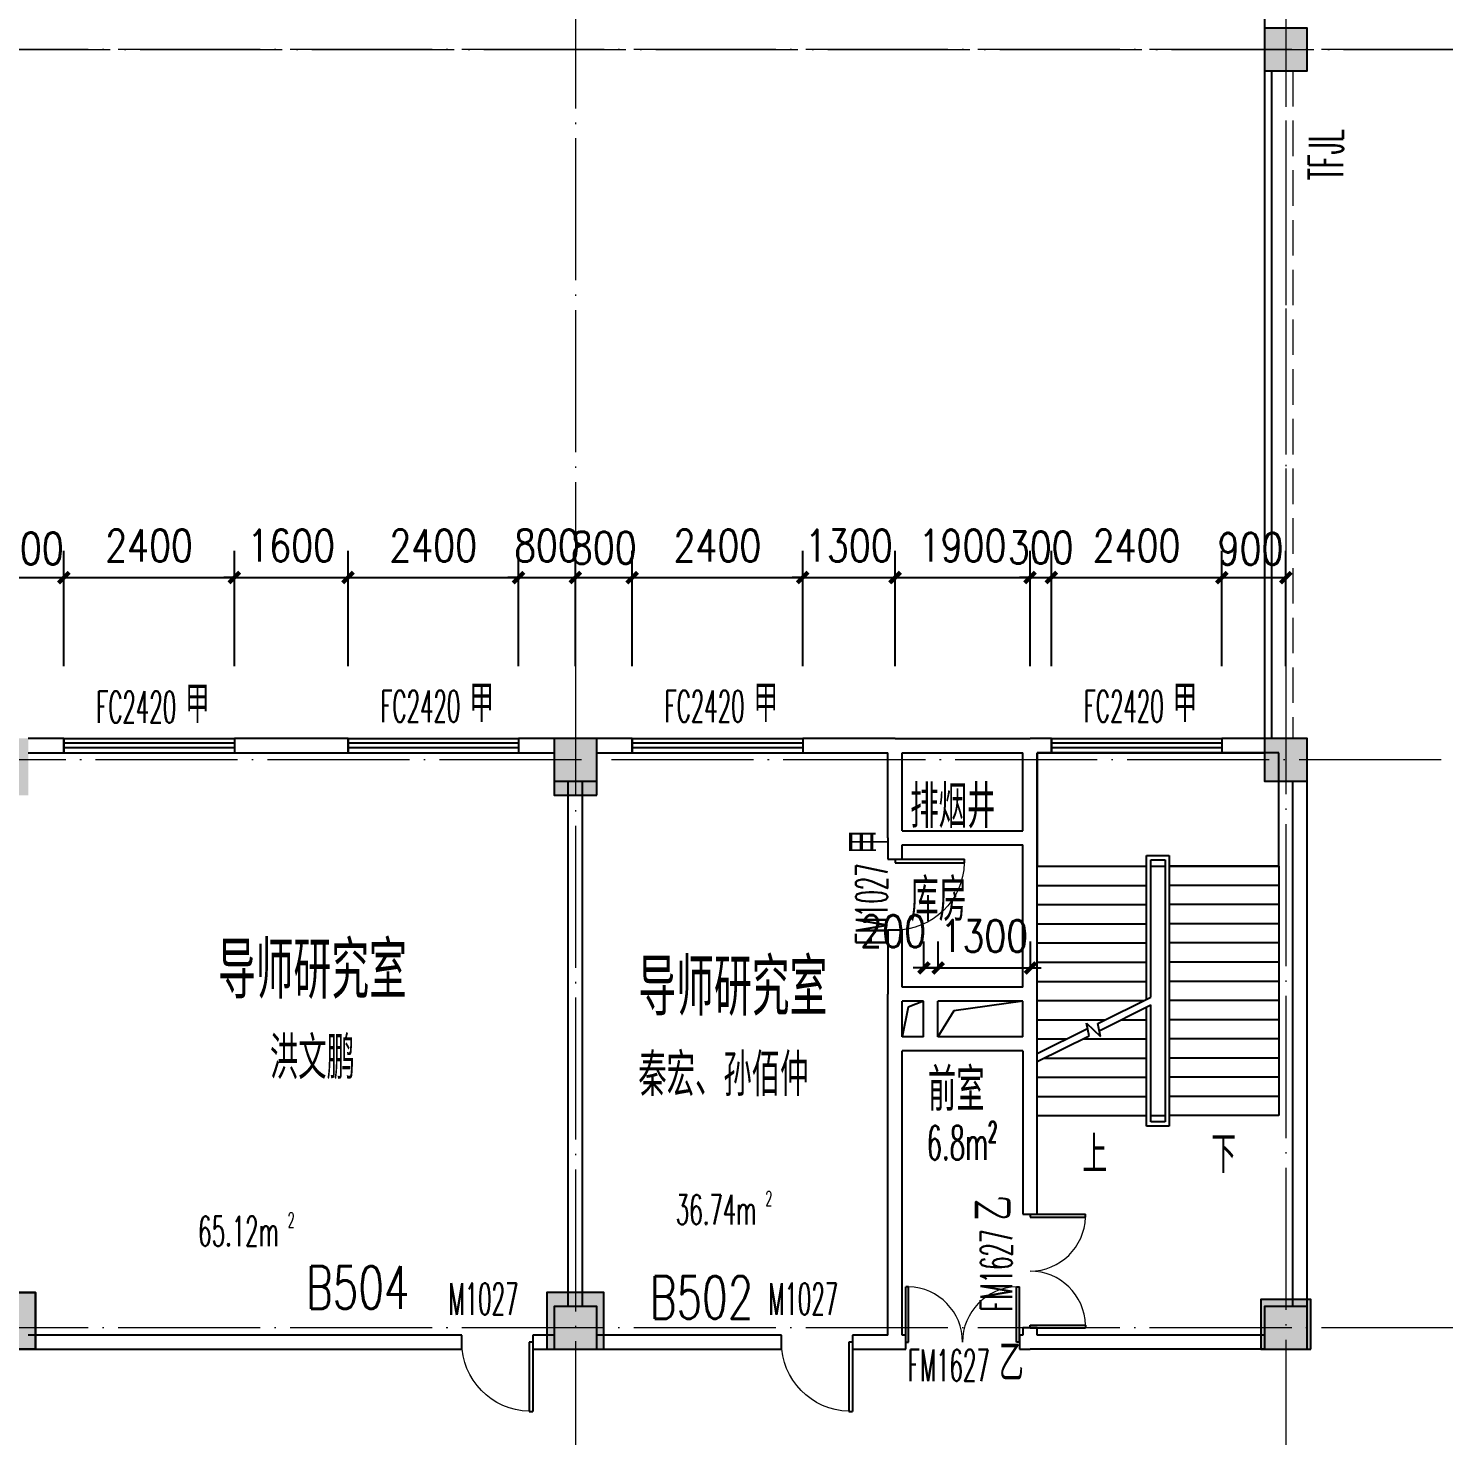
# Model space of a CAD drawing. Extents: x 1417642 to 3570900, y 124798 to 1191112.
# Drawn here: x 1557303 to 1577225, y 189315 to 209133 of the extents above; entities that cross this region are included whole.
import ezdxf

# ---------------------------------------------------------------- set-up
doc = ezdxf.new("R2010")
doc.units = 0
doc.header["$LTSCALE"] = 1000
doc.header["$MEASUREMENT"] = 0
doc.linetypes.add('DASH', pattern=[0.35, 0.25, -0.1])
doc.linetypes.add('DOTE', pattern=[2.42, 2, -0.2, 0.02, -0.2])
doc.layers.get('0').update_dxf_attribs({"linetype": 'CONTINUOUS'})
doc.layers.get('Defpoints').update_dxf_attribs({"linetype": 'CONTINUOUS'})
for name, color, linetype in [('colu', 2, 'CONTINUOUS'), ('COLUMN', 9, 'CONTINUOUS'), ('DIM_SYMB', 3, 'CONTINUOUS'), ('DOTE', 1, 'DOTE'), ('LATRINE', 6, 'CONTINUOUS'), ('PUB_DIM', 3, 'CONTINUOUS'), ('PUB_HATCH', 8, 'CONTINUOUS'), ('PUB_TEXT', 40, 'CONTINUOUS'), ('SPACE', 7, 'CONTINUOUS'), ('STAIR', 2, 'CONTINUOUS'), ('tiaozheng', 20, 'CONTINUOUS'), ('WALL', 4, 'CONTINUOUS'), ('WINDOW', 2, 'CONTINUOUS'), ('WINDOW_TEXT', 7, 'CONTINUOUS'), ('填充', 252, 'CONTINUOUS'), ('柱填充', 8, 'CONTINUOUS')]:
    doc.layers.add(name, color=color, linetype=linetype)
doc.styles.add('_TCH_DIM', font='ROMANS', dxfattribs={"width": 0.7, "bigfont": 'Z'})
doc.styles.add('_TCH_SPACE', font='ROMANS', dxfattribs={"width": 0.7, "height": 5, "bigfont": 'Z'})
doc.styles.add('_TCH_WINDOW', font='ROMANS.shx', dxfattribs={"width": 0.7, "height": 400, "bigfont": 'Z.shx'})
doc.styles.add('DIM_FONT', font='SIMPLEX.shx', dxfattribs={"width": 0.8})
doc.styles.add('Z', font='ROMANS', dxfattribs={"width": 0.7, "bigfont": 'Z'})
doc.dimstyles.new('DIMN150', dxfattribs={"dimscale": 1.5, "dimtxt": 300, "dimasz": 100, "dimexe": 250, "dimexo": 300, "dimgap": 150, "dimtad": 1, "dimdec": 0, "dimzin": 0, "dimdsep": 46, "dimtxsty": 'DIM_FONT', "dimblk": 'ARCHTICK', "dimcen": 0.09, "dimdle": 1.5, "dimclrt": 7, "dimazin": 2, "dimtfac": 1, "dimtdec": 0, "dimtix": 1, "dimtmove": 2, "dimatfit": 3, "dimldrblk": 'ARCHTICK', "dimfxl": 1, "dimtolj": 1, "dimtzin": 0, "dimarcsym": 0})

# ---------------------------------------------------------------- blocks, each defined once
blk = doc.blocks.new('i89')
at = {"layer": '柱填充'}
h = blk.add_hatch(color=256, dxfattribs=at)
h.paths.add_polyline_path([(1555333, 501498), (1555333, 502098), (1554733, 502098), (1554733, 501498)])
h.paths.add_polyline_path([(1525733, 501498), (1525733, 502098), (1525133, 502098), (1525133, 501498)])
h.paths.add_polyline_path([(1517733, 501498), (1517733, 502098), (1517133, 502098), (1517133, 501498)])
h.paths.add_polyline_path([(1509733, 501498), (1509733, 502098), (1509133, 502098), (1509133, 501498)])
h.paths.add_polyline_path([(1501733, 501498), (1501733, 502098), (1501133, 502098), (1501133, 501498)])
h.paths.add_polyline_path([(1498133, 501498), (1498133, 502098), (1497533, 502098), (1497533, 501498)])
h.paths.add_polyline_path([(1498133, 529448), (1498133, 530148), (1497433, 530148), (1497433, 529448)])
h.paths.add_polyline_path([(1498133, 537448), (1498133, 538148), (1497433, 538148), (1497433, 537448)])
h.paths.add_polyline_path([(1541783, 545398), (1541783, 546098), (1541083, 546098), (1541083, 545398)])
h.paths.add_polyline_path([(1565333, 559098), (1565333, 559698), (1564733, 559698), (1564733, 559098)])
h.paths.add_polyline_path([(1565383, 549098), (1565383, 549798), (1564683, 549798), (1564683, 549098)])
h.paths.add_polyline_path([(1565333, 545498), (1565333, 546098), (1564733, 546098), (1564733, 545498)])
h.paths.add_polyline_path([(1565383, 538098), (1564683, 538098), (1564683, 537498), (1565383, 537498)])
h.paths.add_polyline_path([(1565333, 529498), (1565333, 530098), (1564733, 530098), (1564733, 529498)])
h.paths.add_polyline_path([(1565333, 519498), (1565333, 520098), (1564733, 520098), (1564733, 519498)])
h.paths.add_polyline_path([(1565333, 511498), (1565333, 512098), (1564733, 512098), (1564733, 511498)])
h.paths.add_polyline_path([(1565333, 501498), (1565333, 502098), (1564733, 502098), (1564733, 501498)])
h.paths.add_polyline_path([(1555333, 559098), (1555333, 559698), (1554733, 559698), (1554733, 559098)])
h.paths.add_polyline_path([(1555333, 549098), (1555333, 549698), (1554733, 549698), (1554733, 549098)])
h.paths.add_polyline_path([(1555333, 545498), (1555333, 546098), (1554733, 546098), (1554733, 545498)])
h.paths.add_polyline_path([(1555333, 537498), (1555333, 538098), (1554733, 538098), (1554733, 537498)])
h.paths.add_polyline_path([(1555433, 529448), (1555433, 530148), (1554733, 530148), (1554733, 529448)])
h.paths.add_polyline_path([(1555433, 519448), (1555433, 520148), (1554733, 520148), (1554733, 519448)])
h.paths.add_polyline_path([(1555433, 511498), (1555433, 512198), (1554733, 512198), (1554733, 511498)])
h.paths.add_polyline_path([(1551733, 557298), (1551733, 557898), (1551133, 557898), (1551133, 557298)])
h.paths.add_polyline_path([(1551783, 549098), (1551783, 549798), (1551083, 549798), (1551083, 549098)])
h.paths.add_polyline_path([(1551733, 545498), (1551733, 546098), (1551133, 546098), (1551133, 545498)])
h.paths.add_polyline_path([(1551733, 537498), (1551733, 538098), (1551133, 538098), (1551133, 537498)])
h.paths.add_polyline_path([(1551733, 529498), (1551733, 530098), (1551133, 530098), (1551133, 529498)])
h.paths.add_polyline_path([(1551733, 519498), (1551733, 520098), (1551133, 520098), (1551133, 519498)])
h.paths.add_polyline_path([(1551783, 511498), (1551783, 512198), (1551083, 512198), (1551083, 511498)])
h.paths.add_polyline_path([(1551733, 501498), (1551733, 502098), (1551133, 502098), (1551133, 501498)])
h.paths.add_polyline_path([(1541733, 559098), (1541733, 559698), (1541133, 559698), (1541133, 559098)])
h.paths.add_polyline_path([(1541733, 557298), (1541733, 557898), (1541133, 557898), (1541133, 557298)])
h.paths.add_polyline_path([(1541783, 549098), (1541783, 549798), (1541083, 549798), (1541083, 549098)])
h.paths.add_polyline_path([(1541733, 537498), (1541733, 538298), (1541133, 538298), (1541133, 537498)])
h.paths.add_polyline_path([(1541733, 519298), (1541733, 520098), (1541133, 520098), (1541133, 519298)])
h.paths.add_polyline_path([(1541833, 511498), (1541833, 512298), (1541033, 512298), (1541033, 511498)])
h.paths.add_polyline_path([(1541733, 501498), (1541733, 502098), (1541133, 502098), (1541133, 501498)])
h.paths.add_polyline_path([(1533733, 559098), (1533733, 559698), (1533133, 559698), (1533133, 559098)])
h.paths.add_polyline_path([(1533783, 549098), (1533783, 549798), (1533083, 549798), (1533083, 549098)])
h.paths.add_polyline_path([(1533733, 545498), (1533733, 546098), (1533133, 546098), (1533133, 545498)])
h.paths.add_polyline_path([(1533733, 537498), (1533733, 538298), (1533133, 538298), (1533133, 537498)])
h.paths.add_polyline_path([(1533733, 519298), (1533733, 520098), (1533133, 520098), (1533133, 519298)])
h.paths.add_polyline_path([(1533833, 511498), (1533833, 512298), (1533033, 512298), (1533033, 511498)])
h.paths.add_polyline_path([(1533733, 501498), (1533733, 502098), (1533133, 502098), (1533133, 501498)])
h.paths.add_polyline_path([(1525733, 559098), (1525733, 559698), (1525133, 559698), (1525133, 559098)])
h.paths.add_polyline_path([(1525783, 549098), (1525783, 549798), (1525083, 549798), (1525083, 549098)])
h.paths.add_polyline_path([(1525733, 545498), (1525733, 546098), (1525133, 546098), (1525133, 545498)])
h.paths.add_polyline_path([(1525733, 537498), (1525733, 538298), (1525133, 538298), (1525133, 537498)])
h.paths.add_polyline_path([(1525733, 519298), (1525733, 520098), (1525133, 520098), (1525133, 519298)])
h.paths.add_polyline_path([(1525833, 511498), (1525833, 512298), (1525033, 512298), (1525033, 511498)])
h.paths.add_polyline_path([(1517733, 559098), (1517733, 559698), (1517133, 559698), (1517133, 559098)])
h.paths.add_polyline_path([(1517783, 549098), (1517783, 549798), (1517083, 549798), (1517083, 549098)])
h.paths.add_polyline_path([(1517733, 545498), (1517733, 546098), (1517133, 546098), (1517133, 545498)])
h.paths.add_polyline_path([(1517733, 537498), (1517733, 538298), (1517133, 538298), (1517133, 537498)])
h.paths.add_polyline_path([(1517733, 519298), (1517733, 520098), (1517133, 520098), (1517133, 519298)])
h.paths.add_polyline_path([(1517833, 511498), (1517833, 512298), (1517033, 512298), (1517033, 511498)])
h.paths.add_polyline_path([(1509733, 559098), (1509733, 559698), (1509133, 559698), (1509133, 559098)])
h.paths.add_polyline_path([(1509783, 549098), (1509783, 549798), (1509083, 549798), (1509083, 549098)])
h.paths.add_polyline_path([(1509733, 545498), (1509733, 546098), (1509133, 546098), (1509133, 545498)])
h.paths.add_polyline_path([(1509733, 537498), (1509733, 538298), (1509133, 538298), (1509133, 537498)])
h.paths.add_polyline_path([(1509733, 519298), (1509733, 520098), (1509133, 520098), (1509133, 519298)])
h.paths.add_polyline_path([(1509833, 511498), (1509833, 512298), (1509033, 512298), (1509033, 511498)])
h.paths.add_polyline_path([(1509733, 480798), (1509733, 481398), (1509133, 481398), (1509133, 480798)])
h.paths.add_polyline_path([(1501733, 559098), (1501733, 559698), (1501133, 559698), (1501133, 559098)])
h.paths.add_polyline_path([(1501733, 549098), (1501733, 549698), (1501133, 549698), (1501133, 549098)])
h.paths.add_polyline_path([(1501733, 545498), (1501733, 546098), (1501133, 546098), (1501133, 545498)])
h.paths.add_polyline_path([(1501733, 537498), (1501733, 538098), (1501133, 538098), (1501133, 537498)])
h.paths.add_polyline_path([(1501733, 529498), (1501733, 530098), (1501133, 530098), (1501133, 529498)])
h.paths.add_polyline_path([(1501733, 519498), (1501733, 520098), (1501133, 520098), (1501133, 519498)])
h.paths.add_polyline_path([(1501833, 511498), (1501833, 512198), (1501133, 512198), (1501133, 511498)])
h.paths.add_polyline_path([(1501733, 480798), (1501733, 481398), (1501133, 481398), (1501133, 480798)])
h.paths.add_polyline_path([(1498133, 559098), (1498133, 559698), (1497533, 559698), (1497533, 559098)])
h.paths.add_polyline_path([(1498183, 549098), (1498183, 549798), (1497483, 549798), (1497483, 549098)])
h.paths.add_polyline_path([(1498133, 545498), (1498133, 546098), (1497533, 546098), (1497533, 545498)])
h.paths.add_polyline_path([(1498133, 519448), (1498133, 520148), (1497433, 520148), (1497433, 519448)])
h.paths.add_polyline_path([(1498133, 511448), (1498133, 512148), (1497433, 512148), (1497433, 511448)])
h.paths.add_polyline_path([(1498133, 480798), (1498133, 481398), (1497533, 481398), (1497533, 480798)])
h.paths.add_polyline_path([(1488133, 559098), (1488133, 559698), (1487533, 559698), (1487533, 559098)])
h.paths.add_polyline_path([(1488233, 549098), (1488233, 549798), (1487533, 549798), (1487533, 549098)])
h.paths.add_polyline_path([(1488133, 545498), (1488133, 546098), (1487533, 546098), (1487533, 545498)])
h.paths.add_polyline_path([(1488133, 537498), (1488133, 538098), (1487533, 538098), (1487533, 537498)])
h.paths.add_polyline_path([(1488133, 529498), (1488133, 530098), (1487533, 530098), (1487533, 529498)])
h.paths.add_polyline_path([(1488133, 519498), (1488133, 520098), (1487533, 520098), (1487533, 519498)])
h.paths.add_polyline_path([(1488133, 511498), (1488133, 512098), (1487533, 512098), (1487533, 511498)])
h.paths.add_polyline_path([(1488133, 501498), (1488133, 502098), (1487533, 502098), (1487533, 501498)])
h.paths.add_polyline_path([(1488133, 480798), (1488133, 481398), (1487533, 481398), (1487533, 480798)])
h.paths.add_polyline_path([(1498133, 484398), (1498133, 485198), (1497433, 485198), (1497433, 484398)])
h.paths.add_polyline_path([(1498134, 496298), (1498134, 497098), (1497433, 497098), (1497433, 496298)])
h.paths.add_polyline_path([(1487533, 497098), (1487533, 496298), (1488233, 496298), (1488233, 497098)])
h.paths.add_polyline_path([(1487533, 485198), (1487533, 484398), (1488233, 484398), (1488233, 485198)])
h.paths.add_polyline_path([(1509733, 496298), (1509733, 497098), (1509033, 497098), (1509033, 496298)])
h.paths.add_polyline_path([(1509733, 484398), (1509733, 485198), (1509033, 485198), (1509033, 484398)])
at = {"layer": 'colu'}
for points in [[(1551733, 529498), (1551733, 530098), (1551133, 530098), (1551133, 529498)], [(1541733, 519298), (1541733, 520098), (1541133, 520098), (1541133, 519298)], [(1551733, 519498), (1551733, 520098), (1551133, 520098), (1551133, 519498)], [(1533833, 511498), (1533833, 512298), (1533033, 512298), (1533033, 511498)], [(1541833, 511498), (1541833, 512298), (1541033, 512298), (1541033, 511498)], [(1551783, 511498), (1551783, 512198), (1551083, 512198), (1551083, 511498)]]:
    blk.add_lwpolyline(points, close=True, dxfattribs=at)
blk = doc.blocks.new('_ArchTick')
at = {"color": 0, "linetype": 'ByBlock', "const_width": 0.4}
blk.add_lwpolyline([(-0.5, -0.5), (0.5, 0.5)], dxfattribs=at)
blk = doc.blocks.new('*D152')
at = {"layer": 'Defpoints', "color": 0}
for p in [(1571410, 195901), (1570110, 195433), (1571410, 195433)]:
    blk.add_point(p, dxfattribs=at)
at = {"layer": 'PUB_DIM', "color": 0, "lineweight": -2}
for p, q in [((1570110, 195883), (1570110, 196276)), ((1571410, 195883), (1571410, 196276)), ((1570110, 195901), (1569960, 195901)), ((1570110, 195901), (1571410, 195901)), ((1571410, 195901), (1571560, 195901))]:
    blk.add_line(p, q, dxfattribs=at)
at = {"layer": 'PUB_DIM', "color": 0, "lineweight": -2, "xscale": 150, "yscale": 150, "zscale": 150}
blk.add_blockref('_ArchTick', (1570110, 195901), dxfattribs=at)
at = {"layer": 'PUB_DIM', "color": 0, "lineweight": -2, "xscale": 150, "yscale": 150, "zscale": 150, "rotation": 180}
blk.add_blockref('_ArchTick', (1571410, 195901), dxfattribs=at)
at = {"layer": 'PUB_DIM', "color": 7, "insert": (1570760, 196351), "char_height": 450, "attachment_point": 5, "style": 'DIM_FONT'}
blk.add_mtext('\\A1;1300', dxfattribs=at)
blk = doc.blocks.new('*D153')
at = {"layer": 'Defpoints', "color": 0}
for p in [(1570110, 195901), (1569910, 195433), (1570110, 195433)]:
    blk.add_point(p, dxfattribs=at)
at = {"layer": 'PUB_DIM', "color": 0, "lineweight": -2}
for p, q in [((1569910, 195883), (1569910, 196276)), ((1570110, 195883), (1570110, 196276)), ((1569910, 195901), (1569760, 195901)), ((1569910, 195901), (1570110, 195901)), ((1570110, 195901), (1570260, 195901))]:
    blk.add_line(p, q, dxfattribs=at)
at = {"layer": 'PUB_DIM', "color": 0, "lineweight": -2, "xscale": 150, "yscale": 150, "zscale": 150}
blk.add_blockref('_ArchTick', (1569910, 195901), dxfattribs=at)
at = {"layer": 'PUB_DIM', "color": 0, "lineweight": -2, "xscale": 150, "yscale": 150, "zscale": 150, "rotation": 180}
blk.add_blockref('_ArchTick', (1570110, 195901), dxfattribs=at)
at = {"layer": 'PUB_DIM', "color": 7, "insert": (1569477, 196418), "char_height": 450, "attachment_point": 5, "style": 'DIM_FONT'}
blk.add_mtext('\\A1;200', dxfattribs=at)
blk = doc.blocks.new('*D450')
at = {"layer": 'Defpoints', "color": 0}
for p in [(1557803, 201398), (1557003, 199702), (1557803, 199702)]:
    blk.add_point(p, dxfattribs=at)
at = {"layer": 'PUB_DIM', "color": 0, "lineweight": -2}
for p, q in [((1557003, 200152), (1557003, 201773)), ((1557803, 200152), (1557803, 201773)), ((1557001, 201398), (1557805, 201398))]:
    blk.add_line(p, q, dxfattribs=at)
at = {"layer": 'PUB_DIM', "color": 0, "lineweight": -2, "xscale": 150, "yscale": 150, "zscale": 150, "rotation": 180}
blk.add_blockref('_ArchTick', (1557003, 201398), dxfattribs=at)
at = {"layer": 'PUB_DIM', "color": 0, "lineweight": -2, "xscale": 150, "yscale": 150, "zscale": 150}
blk.add_blockref('_ArchTick', (1557803, 201398), dxfattribs=at)
at = {"layer": 'PUB_DIM', "color": 7, "insert": (1557339, 201808), "char_height": 450, "attachment_point": 5, "style": 'DIM_FONT'}
blk.add_mtext('\\A1;800', dxfattribs=at)
blk = doc.blocks.new('*D451')
at = {"layer": 'Defpoints', "color": 0}
for p in [(1560203, 201398), (1557803, 199702), (1560203, 199702)]:
    blk.add_point(p, dxfattribs=at)
at = {"layer": 'PUB_DIM', "color": 0, "lineweight": -2}
for p, q in [((1557803, 200152), (1557803, 201773)), ((1560203, 200152), (1560203, 201773)), ((1557801, 201398), (1560205, 201398))]:
    blk.add_line(p, q, dxfattribs=at)
at = {"layer": 'PUB_DIM', "color": 0, "lineweight": -2, "xscale": 150, "yscale": 150, "zscale": 150, "rotation": 180}
blk.add_blockref('_ArchTick', (1557803, 201398), dxfattribs=at)
at = {"layer": 'PUB_DIM', "color": 0, "lineweight": -2, "xscale": 150, "yscale": 150, "zscale": 150}
blk.add_blockref('_ArchTick', (1560203, 201398), dxfattribs=at)
at = {"layer": 'PUB_DIM', "color": 7, "insert": (1559003, 201848), "char_height": 450, "attachment_point": 5, "style": 'DIM_FONT'}
blk.add_mtext('\\A1;2400', dxfattribs=at)
blk = doc.blocks.new('*D452')
at = {"layer": 'Defpoints', "color": 0}
for p in [(1561803, 201398), (1560203, 199702), (1561803, 199702)]:
    blk.add_point(p, dxfattribs=at)
at = {"layer": 'PUB_DIM', "color": 0, "lineweight": -2}
for p, q in [((1560203, 200152), (1560203, 201773)), ((1561803, 200152), (1561803, 201773)), ((1560203, 201398), (1560053, 201398)), ((1560203, 201398), (1561803, 201398)), ((1561803, 201398), (1561953, 201398))]:
    blk.add_line(p, q, dxfattribs=at)
at = {"layer": 'PUB_DIM', "color": 0, "lineweight": -2, "xscale": 150, "yscale": 150, "zscale": 150}
blk.add_blockref('_ArchTick', (1560203, 201398), dxfattribs=at)
at = {"layer": 'PUB_DIM', "color": 0, "lineweight": -2, "xscale": 150, "yscale": 150, "zscale": 150, "rotation": 180}
blk.add_blockref('_ArchTick', (1561803, 201398), dxfattribs=at)
at = {"layer": 'PUB_DIM', "color": 7, "insert": (1561003, 201848), "char_height": 450, "attachment_point": 5, "style": 'DIM_FONT'}
blk.add_mtext('\\A1;1600', dxfattribs=at)
blk = doc.blocks.new('*D453')
at = {"layer": 'Defpoints', "color": 0}
for p in [(1564203, 201398), (1561803, 199702), (1564203, 199702)]:
    blk.add_point(p, dxfattribs=at)
at = {"layer": 'PUB_DIM', "color": 0, "lineweight": -2}
for p, q in [((1561803, 200152), (1561803, 201773)), ((1564203, 200152), (1564203, 201773)), ((1561801, 201398), (1564205, 201398))]:
    blk.add_line(p, q, dxfattribs=at)
at = {"layer": 'PUB_DIM', "color": 0, "lineweight": -2, "xscale": 150, "yscale": 150, "zscale": 150, "rotation": 180}
blk.add_blockref('_ArchTick', (1561803, 201398), dxfattribs=at)
at = {"layer": 'PUB_DIM', "color": 0, "lineweight": -2, "xscale": 150, "yscale": 150, "zscale": 150}
blk.add_blockref('_ArchTick', (1564203, 201398), dxfattribs=at)
at = {"layer": 'PUB_DIM', "color": 7, "insert": (1563003, 201848), "char_height": 450, "attachment_point": 5, "style": 'DIM_FONT'}
blk.add_mtext('\\A1;2400', dxfattribs=at)
blk = doc.blocks.new('*D454')
at = {"layer": 'Defpoints', "color": 0}
for p in [(1565003, 201398), (1564203, 199702), (1565003, 199702)]:
    blk.add_point(p, dxfattribs=at)
at = {"layer": 'PUB_DIM', "color": 0, "lineweight": -2}
for p, q in [((1564203, 200152), (1564203, 201773)), ((1565003, 200152), (1565003, 201773)), ((1564203, 201398), (1564053, 201398)), ((1564203, 201398), (1565003, 201398)), ((1565003, 201398), (1565153, 201398))]:
    blk.add_line(p, q, dxfattribs=at)
at = {"layer": 'PUB_DIM', "color": 0, "lineweight": -2, "xscale": 150, "yscale": 150, "zscale": 150}
blk.add_blockref('_ArchTick', (1564203, 201398), dxfattribs=at)
at = {"layer": 'PUB_DIM', "color": 0, "lineweight": -2, "xscale": 150, "yscale": 150, "zscale": 150, "rotation": 180}
blk.add_blockref('_ArchTick', (1565003, 201398), dxfattribs=at)
at = {"layer": 'PUB_DIM', "color": 7, "insert": (1564603, 201848), "char_height": 450, "attachment_point": 5, "style": 'DIM_FONT'}
blk.add_mtext('\\A1;800', dxfattribs=at)
blk = doc.blocks.new('*D455')
at = {"layer": 'Defpoints', "color": 0}
for p in [(1565803, 201398), (1565003, 199702), (1565803, 199702)]:
    blk.add_point(p, dxfattribs=at)
at = {"layer": 'PUB_DIM', "color": 0, "lineweight": -2}
for p, q in [((1565003, 200152), (1565003, 201773)), ((1565803, 200152), (1565803, 201773)), ((1565001, 201398), (1565805, 201398))]:
    blk.add_line(p, q, dxfattribs=at)
at = {"layer": 'PUB_DIM', "color": 0, "lineweight": -2, "xscale": 150, "yscale": 150, "zscale": 150, "rotation": 180}
blk.add_blockref('_ArchTick', (1565003, 201398), dxfattribs=at)
at = {"layer": 'PUB_DIM', "color": 0, "lineweight": -2, "xscale": 150, "yscale": 150, "zscale": 150}
blk.add_blockref('_ArchTick', (1565803, 201398), dxfattribs=at)
at = {"layer": 'PUB_DIM', "color": 7, "insert": (1565403, 201819), "char_height": 450, "attachment_point": 5, "style": 'DIM_FONT'}
blk.add_mtext('\\A1;800', dxfattribs=at)
blk = doc.blocks.new('*D456')
at = {"layer": 'Defpoints', "color": 0}
for p in [(1568203, 201398), (1565803, 199702), (1568203, 199702)]:
    blk.add_point(p, dxfattribs=at)
at = {"layer": 'PUB_DIM', "color": 0, "lineweight": -2}
for p, q in [((1565803, 200152), (1565803, 201773)), ((1568203, 200152), (1568203, 201773)), ((1565801, 201398), (1568205, 201398))]:
    blk.add_line(p, q, dxfattribs=at)
at = {"layer": 'PUB_DIM', "color": 0, "lineweight": -2, "xscale": 150, "yscale": 150, "zscale": 150, "rotation": 180}
blk.add_blockref('_ArchTick', (1565803, 201398), dxfattribs=at)
at = {"layer": 'PUB_DIM', "color": 0, "lineweight": -2, "xscale": 150, "yscale": 150, "zscale": 150}
blk.add_blockref('_ArchTick', (1568203, 201398), dxfattribs=at)
at = {"layer": 'PUB_DIM', "color": 7, "insert": (1567003, 201848), "char_height": 450, "attachment_point": 5, "style": 'DIM_FONT'}
blk.add_mtext('\\A1;2400', dxfattribs=at)
blk = doc.blocks.new('*D457')
at = {"layer": 'Defpoints', "color": 0}
for p in [(1569503, 201398), (1568203, 199702), (1569503, 199702)]:
    blk.add_point(p, dxfattribs=at)
at = {"layer": 'PUB_DIM', "color": 0, "lineweight": -2}
for p, q in [((1568203, 200152), (1568203, 201773)), ((1569503, 200152), (1569503, 201773)), ((1568203, 201398), (1568053, 201398)), ((1568203, 201398), (1569503, 201398)), ((1569503, 201398), (1569653, 201398))]:
    blk.add_line(p, q, dxfattribs=at)
at = {"layer": 'PUB_DIM', "color": 0, "lineweight": -2, "xscale": 150, "yscale": 150, "zscale": 150}
blk.add_blockref('_ArchTick', (1568203, 201398), dxfattribs=at)
at = {"layer": 'PUB_DIM', "color": 0, "lineweight": -2, "xscale": 150, "yscale": 150, "zscale": 150, "rotation": 180}
blk.add_blockref('_ArchTick', (1569503, 201398), dxfattribs=at)
at = {"layer": 'PUB_DIM', "color": 7, "insert": (1568853, 201848), "char_height": 450, "attachment_point": 5, "style": 'DIM_FONT'}
blk.add_mtext('\\A1;1300', dxfattribs=at)
blk = doc.blocks.new('*D458')
at = {"layer": 'Defpoints', "color": 0}
for p in [(1571403, 201398), (1569503, 199702), (1571403, 199702)]:
    blk.add_point(p, dxfattribs=at)
at = {"layer": 'PUB_DIM', "color": 0, "lineweight": -2}
for p, q in [((1569503, 200152), (1569503, 201773)), ((1571403, 200152), (1571403, 201773)), ((1569501, 201398), (1571405, 201398))]:
    blk.add_line(p, q, dxfattribs=at)
at = {"layer": 'PUB_DIM', "color": 0, "lineweight": -2, "xscale": 150, "yscale": 150, "zscale": 150, "rotation": 180}
blk.add_blockref('_ArchTick', (1569503, 201398), dxfattribs=at)
at = {"layer": 'PUB_DIM', "color": 0, "lineweight": -2, "xscale": 150, "yscale": 150, "zscale": 150}
blk.add_blockref('_ArchTick', (1571403, 201398), dxfattribs=at)
at = {"layer": 'PUB_DIM', "color": 7, "insert": (1570453, 201848), "char_height": 450, "attachment_point": 5, "style": 'DIM_FONT'}
blk.add_mtext('\\A1;1900', dxfattribs=at)
blk = doc.blocks.new('*D459')
at = {"layer": 'Defpoints', "color": 0}
for p in [(1571703, 201398), (1571403, 199702), (1571703, 199702)]:
    blk.add_point(p, dxfattribs=at)
at = {"layer": 'PUB_DIM', "color": 0, "lineweight": -2}
for p, q in [((1571403, 200152), (1571403, 201773)), ((1571703, 200152), (1571703, 201773)), ((1571403, 201398), (1571253, 201398)), ((1571403, 201398), (1571703, 201398)), ((1571703, 201398), (1571853, 201398))]:
    blk.add_line(p, q, dxfattribs=at)
at = {"layer": 'PUB_DIM', "color": 0, "lineweight": -2, "xscale": 150, "yscale": 150, "zscale": 150}
blk.add_blockref('_ArchTick', (1571403, 201398), dxfattribs=at)
at = {"layer": 'PUB_DIM', "color": 0, "lineweight": -2, "xscale": 150, "yscale": 150, "zscale": 150, "rotation": 180}
blk.add_blockref('_ArchTick', (1571703, 201398), dxfattribs=at)
at = {"layer": 'PUB_DIM', "color": 7, "insert": (1571553, 201821), "char_height": 450, "attachment_point": 5, "style": 'DIM_FONT'}
blk.add_mtext('\\A1;300', dxfattribs=at)
blk = doc.blocks.new('*D460')
at = {"layer": 'Defpoints', "color": 0}
for p in [(1574103, 201398), (1571703, 199702), (1574103, 199702)]:
    blk.add_point(p, dxfattribs=at)
at = {"layer": 'PUB_DIM', "color": 0, "lineweight": -2}
for p, q in [((1571703, 200152), (1571703, 201773)), ((1574103, 200152), (1574103, 201773)), ((1571701, 201398), (1574105, 201398))]:
    blk.add_line(p, q, dxfattribs=at)
at = {"layer": 'PUB_DIM', "color": 0, "lineweight": -2, "xscale": 150, "yscale": 150, "zscale": 150, "rotation": 180}
blk.add_blockref('_ArchTick', (1571703, 201398), dxfattribs=at)
at = {"layer": 'PUB_DIM', "color": 0, "lineweight": -2, "xscale": 150, "yscale": 150, "zscale": 150}
blk.add_blockref('_ArchTick', (1574103, 201398), dxfattribs=at)
at = {"layer": 'PUB_DIM', "color": 7, "insert": (1572903, 201848), "char_height": 450, "attachment_point": 5, "style": 'DIM_FONT'}
blk.add_mtext('\\A1;2400', dxfattribs=at)
blk = doc.blocks.new('*D461')
at = {"layer": 'Defpoints', "color": 0}
for p in [(1575003, 201398), (1574103, 199702), (1575003, 199702)]:
    blk.add_point(p, dxfattribs=at)
at = {"layer": 'PUB_DIM', "color": 0, "lineweight": -2}
for p, q in [((1574103, 200152), (1574103, 201773)), ((1575003, 200152), (1575003, 201773)), ((1574101, 201398), (1575005, 201398))]:
    blk.add_line(p, q, dxfattribs=at)
at = {"layer": 'PUB_DIM', "color": 0, "lineweight": -2, "xscale": 150, "yscale": 150, "zscale": 150, "rotation": 180}
blk.add_blockref('_ArchTick', (1574103, 201398), dxfattribs=at)
at = {"layer": 'PUB_DIM', "color": 0, "lineweight": -2, "xscale": 150, "yscale": 150, "zscale": 150}
blk.add_blockref('_ArchTick', (1575003, 201398), dxfattribs=at)
at = {"layer": 'PUB_DIM', "color": 7, "insert": (1574507, 201803), "char_height": 450, "attachment_point": 5, "style": 'DIM_FONT'}
blk.add_mtext('\\A1;900', dxfattribs=at)
blk = doc.blocks.new('_FZH')
blk.add_lwpolyline([(-0.5, -0.5), (0.5, -0.5), (0.5, 0.5), (-0.5, 0.5)], close=True)
at = {"layer": 'PUB_HATCH'}
blk.add_solid([(-0.5, -0.5), (0.5, -0.5), (-0.5, 0.5), (0.5, 0.5)], dxfattribs=at)
blk = doc.blocks.new('$TCHSYS$WIN2D')
for p, q in [((-0.5, 0.5), (0.5, 0.5)), ((-0.5, 0.5), (-0.5, -0.5)), ((0.5, 0.5), (0.5, -0.5)), ((0.5, 0.1667), (-0.5, 0.1667)), ((0.5, -0.1667), (-0.5, -0.1667)), ((-0.5, -0.5), (0.5, -0.5))]:
    blk.add_line(p, q)
blk = doc.blocks.new('$DorLib2D$00000001')
for p, q in [((0.45, 0.975), (0.5, 0.975)), ((0.45, 0), (0.45, 0.975)), ((0.5, 0), (0.5, 0.975)), ((0.5, 0), (0.45, 0))]:
    blk.add_line(p, q)
at = {"lineweight": 13}
blk.add_arc((0.475, 0), 0.975, 91.4693, 180, dxfattribs=at)
blk = doc.blocks.new('$DorLib2D$00000002')
for p, q in [((-0.5, 0), (-0.5, 0.4875)), ((-0.475, 0.4875), (-0.5, 0.4875)), ((-0.475, 0), (-0.475, 0.4875)), ((0.475, 0), (0.475, 0.4875)), ((0.475, 0.4875), (0.5, 0.4875)), ((0.5, 0), (0.5, 0.4875)), ((-0.5, 0), (-0.475, 0)), ((0.5, 0), (0.475, 0))]:
    blk.add_line(p, q)
at = {"lineweight": 13}
for centre, start, end in [((-0.4875, 0), 0, 88.53072), ((0.4875, 0), 91.46928, 180)]:
    blk.add_arc(centre, 0.4875, start, end, dxfattribs=at)

msp = doc.modelspace()

# ---------------------------------------------------------------- linework, layer by layer
at = {"layer": 'DIM_SYMB'}
for points in [[(1574103.1, 193687.7, 0, 0, 0), (1574103.1, 198132.7, 0, 0, 0), (1572303.1, 198132.7, 0, 0, 0), (1572303.1, 195622.7, 120, 0, 0), (1572303.1, 195172.7, 0, 0, 0)], [(1572303.1, 193687.7, 0, 0, 0), (1572303.1, 194452.7, 120, 0, 0), (1572303.1, 194902.7, 0, 0, 0)]]:
    msp.add_lwpolyline(points, format="xyseb", dxfattribs=at)
at = {"layer": 'DOTE', "lineweight": 0}
for points in [[(1565003.1, 243884), (1565003.1, 132632.2)], [(1575003.1, 243906.3), (1575003.1, 132632.2)], [(1596866.6, 208832.7), (1501603.1, 208832.7)], [(1527415.7, 208832.7), (1596018.3, 208832.7)], [(1596549.7, 198832.6), (1501403.1, 198832.7)], [(1596866.6, 190832.7), (1501403.1, 190832.7)]]:
    msp.add_lwpolyline(points, dxfattribs=at)
at = {"layer": 'LATRINE', "linetype": 'DASH', "lineweight": 0, "ltscale": 2}
for p, q in [((1575003.1, 208532.7), (1575003.1, 199132.7)), ((1575103.1, 208532.7), (1575103.1, 199132.7))]:
    msp.add_line(p, q, dxfattribs=at)
at = {"layer": 'STAIR'}
for p, q in [((1574703.1, 216532.7), (1574703.1, 199132.7)), ((1574803.1, 208532.7), (1574803.1, 199132.7)), ((1574903.1, 198932.7), (1571503.1, 198932.7)), ((1571503.1, 198932.7), (1571503.1, 197332.7)), ((1574903.1, 197332.7), (1574903.1, 198932.7)), ((1573043.1, 195462), (1573043.1, 197482.7)), ((1573043.1, 197482.7), (1573363.1, 197482.7)), ((1573363.1, 197482.7), (1573363.1, 193672.7)), ((1571503.1, 194695.3), (1571503.1, 197332.7)), ((1571503.1, 197332.7), (1573043.1, 197332.7)), ((1571503.1, 197332.7), (1573043.1, 197332.7)), ((1573103.1, 195491.8), (1573103.1, 197422.7)), ((1573103.1, 197422.7), (1573303.1, 197422.7)), ((1573103.1, 195491.8), (1573103.1, 197332.7)), ((1573103.1, 197332.7), (1573303.1, 197332.7)), ((1573303.1, 197422.7), (1573303.1, 193732.7)), ((1573303.1, 197332.7), (1573303.1, 193822.7)), ((1574903.1, 197332.7), (1573363.1, 197332.7)), ((1573363.1, 197332.7), (1574903.1, 197332.7)), ((1574903.1, 197332.7), (1574903.1, 193822.7)), ((1571503.1, 197062.7), (1573043.1, 197062.7)), ((1574903.1, 197062.7), (1573363.1, 197062.7)), ((1571503.1, 196792.7), (1573043.1, 196792.7)), ((1574903.1, 196792.7), (1573363.1, 196792.7)), ((1571503.1, 196522.7), (1573043.1, 196522.7)), ((1574903.1, 196522.7), (1573363.1, 196522.7)), ((1571503.1, 196252.7), (1573043.1, 196252.7)), ((1574903.1, 196252.7), (1573363.1, 196252.7)), ((1571503.1, 195982.7), (1573043.1, 195982.7)), ((1574903.1, 195982.7), (1573363.1, 195982.7)), ((1571503.1, 195712.7), (1573043.1, 195712.7)), ((1574903.1, 195712.7), (1573363.1, 195712.7)), ((1571503.1, 195442.7), (1573004.4, 195442.7)), ((1572355.4, 195119.6), (1573103.1, 195491.8)), ((1574903.1, 195442.7), (1573363.1, 195442.7)), ((1572375.9, 195018.1), (1573103.1, 195380.1)), ((1573043.1, 193672.7), (1573043.1, 195350.3)), ((1573103.1, 193822.7), (1573103.1, 195380.1)), ((1573103.1, 193732.7), (1573103.1, 195380.1)), ((1571503.1, 195172.7), (1572462.1, 195172.7)), ((1571503.1, 194695.3), (1572212.4, 195048.4)), ((1572233, 194947), (1572197.5, 195121.8)), ((1572197.5, 195121.8), (1572392.5, 194936.6)), ((1572392.5, 194936.6), (1572355.4, 195119.6)), ((1572686.5, 195172.7), (1573043.1, 195172.7)), ((1574903.1, 195172.7), (1573363.1, 195172.7)), ((1571503.1, 194583.6), (1572233, 194947)), ((1571503.1, 194902.7), (1571919.7, 194902.7)), ((1572144.1, 194902.7), (1573043.1, 194902.7)), ((1574903.1, 194902.7), (1573363.1, 194902.7)), ((1571503.1, 193822.7), (1571503.1, 194583.6)), ((1571601.7, 194632.7), (1573043.1, 194632.7)), ((1574903.1, 194632.7), (1573363.1, 194632.7)), ((1571503.1, 194362.7), (1573043.1, 194362.7)), ((1574903.1, 194362.7), (1573363.1, 194362.7)), ((1571503.1, 194092.7), (1573043.1, 194092.7)), ((1574903.1, 194092.7), (1573363.1, 194092.7)), ((1571503.1, 193822.7), (1573043.1, 193822.7)), ((1573363.1, 193672.7), (1573043.1, 193672.7)), ((1573103.1, 193822.7), (1573303.1, 193822.7)), ((1573303.1, 193732.7), (1573103.1, 193732.7)), ((1574903.1, 193822.7), (1573363.1, 193822.7))]:
    msp.add_line(p, q, dxfattribs=at)
at = {"layer": 'tiaozheng', "color": 2}
for p, q in [((1569686.8, 195351.3), (1569603.1, 194932.8)), ((1569903.1, 195432.8), (1569686.8, 195351.3)), ((1570330.5, 195296.1), (1570103.1, 194932.8)), ((1571303.1, 195432.8), (1570330.5, 195296.1))]:
    msp.add_line(p, q, dxfattribs=at)
at = {"layer": 'WALL'}
for p, q in [((1557803.1, 199132.7), (1557303.1, 199132.7)), ((1557803.1, 198932.7), (1557803.1, 199132.7)), ((1561803.1, 199132.7), (1560203.1, 199132.7)), ((1560203.1, 199132.7), (1560203.1, 198932.7)), ((1561803.1, 198932.7), (1561803.1, 199132.7)), ((1564703.1, 199132.7), (1564203.1, 199132.7)), ((1564203.1, 199132.7), (1564203.1, 198932.7)), ((1565803.1, 199132.7), (1565303.1, 199132.7)), ((1565803.1, 198932.7), (1565803.1, 199132.7)), ((1569503.1, 199132.7), (1568203.1, 199132.7)), ((1568203.1, 199132.7), (1568203.1, 198932.7)), ((1569503.1, 199132.7), (1571403.1, 199132.7)), ((1571703.1, 199132.7), (1571403.1, 199132.7)), ((1571703.1, 198932.7), (1571703.1, 199132.7)), ((1574703.1, 199132.7), (1574103.1, 199132.7)), ((1574103.1, 199132.7), (1574103.1, 198932.7)), ((1557303.1, 198932.7), (1557803.1, 198932.7)), ((1560203.1, 198932.7), (1561803.1, 198932.7)), ((1564203.1, 198932.7), (1564703.1, 198932.7)), ((1565303.1, 198932.7), (1565803.1, 198932.7)), ((1568203.1, 198932.7), (1569403.1, 198932.7)), ((1569403.1, 197732.7), (1569403.1, 198932.7)), ((1569603.1, 198932.7), (1571303.1, 198932.7)), ((1569603.1, 197832.7), (1569603.1, 198932.7)), ((1571303.1, 197832.7), (1571303.1, 198932.7)), ((1571503.1, 198932.7), (1571703.1, 198932.7)), ((1571503.1, 197732.7), (1571503.1, 198932.7)), ((1574103.1, 198932.7), (1574703.1, 198932.7)), ((1564903.1, 191132.7), (1564903.1, 198532.7)), ((1565103.1, 191132.7), (1565103.1, 198532.7)), ((1575103.1, 191132.7), (1575103.1, 198532.7)), ((1575303.1, 191132.7), (1575303.1, 198532.7)), ((1569603.1, 197832.7), (1571303.1, 197832.7)), ((1569403.1, 197732.7), (1569403.1, 197432.7)), ((1569603.1, 197632.7), (1571303.1, 197632.7)), ((1569603.1, 197432.7), (1569603.1, 197632.7)), ((1571303.1, 195632.7), (1571303.1, 197632.7)), ((1571503.1, 195532.7), (1571503.1, 197732.7)), ((1569403.1, 197432.7), (1569603.1, 197432.7)), ((1569603.1, 196432.7), (1569403.1, 196432.7)), ((1569403.1, 196432.7), (1569403.1, 195532.7)), ((1569603.1, 195632.7), (1569603.1, 196432.7)), ((1569403.1, 194832.7), (1569403.1, 195532.7)), ((1570003.1, 195632.7), (1569603.1, 195632.7)), ((1571303.1, 195632.7), (1570003.1, 195632.7)), ((1571503.1, 194832.7), (1571503.1, 195532.7)), ((1569603.1, 194932.7), (1569603.1, 195432.7)), ((1569903.1, 195432.7), (1569603.1, 195432.7)), ((1569903.1, 194932.7), (1569903.1, 195432.7)), ((1570103.1, 194932.7), (1570103.1, 195432.7)), ((1571303.1, 195432.7), (1570103.1, 195432.7)), ((1571303.1, 194932.7), (1571303.1, 195432.7)), ((1569903.1, 194932.7), (1569603.1, 194932.7)), ((1571303.1, 194932.7), (1570103.1, 194932.7)), ((1569403.1, 190732.7), (1569403.1, 194832.7)), ((1569603.1, 190732.7), (1569603.1, 194732.7)), ((1570003.1, 194732.7), (1569603.1, 194732.7)), ((1571303.1, 194732.7), (1570003.1, 194732.7)), ((1571303.1, 194732.7), (1571303.1, 192432.7)), ((1571503.1, 192432.7), (1571503.1, 194832.7)), ((1571303.1, 192432.7), (1571503.1, 192432.7)), ((1563403.1, 190732.7), (1557303.1, 190732.7)), ((1563403.1, 190532.7), (1563403.1, 190732.7)), ((1564703.1, 190732.7), (1564403.1, 190732.7)), ((1564403.1, 190732.7), (1564403.1, 190532.7)), ((1567903.1, 190732.7), (1565303.1, 190732.7)), ((1567903.1, 190532.7), (1567903.1, 190732.7)), ((1569403.1, 190732.7), (1568903.1, 190732.7)), ((1568903.1, 190732.7), (1568903.1, 190532.7)), ((1569653.1, 190732.7), (1569603.1, 190732.7)), ((1569653.1, 190532.7), (1569653.1, 190732.7)), ((1571303.1, 190732.7), (1571253.1, 190732.7)), ((1571253.1, 190732.7), (1571253.1, 190532.7)), ((1571503.1, 190832.7), (1571303.1, 190832.7)), ((1571303.1, 190832.7), (1571303.1, 190732.7)), ((1571503.1, 190732.7), (1571503.1, 190832.7)), ((1574703.1, 190732.7), (1571503.1, 190732.7)), ((1557303.1, 190532.7), (1563403.1, 190532.7)), ((1564403.1, 190532.7), (1564703.1, 190532.7)), ((1565303.1, 190532.7), (1567903.1, 190532.7)), ((1568903.1, 190532.7), (1569503.1, 190532.7)), ((1569503.1, 190532.7), (1569653.1, 190532.7)), ((1571253.1, 190532.7), (1571403.1, 190532.7)), ((1574703.1, 190532.7), (1571403.1, 190532.7))]:
    msp.add_line(p, q, dxfattribs=at)
at = {"layer": '填充'}
msp.add_lwpolyline([(1556603.1, 191332.7), (1557403.1, 191332.7), (1557403.1, 190532.7), (1556603.1, 190532.7)], close=True, dxfattribs=at)

# ---------------------------------------------------------------- block references
at = {"layer": 'COLUMN', "lineweight": 0, "xscale": 600, "yscale": 600, "zscale": 600}
for p in [(1575003.1, 208832.7), (1565003.1, 198832.7), (1575003.1, 198832.7), (1565003.1, 190832.7), (1575003.1, 190832.7)]:
    msp.add_blockref('_FZH', p, dxfattribs=at)
at = {"layer": 'tiaozheng'}
msp.add_blockref('i89', (23570, -320965.6), dxfattribs=at)
at = {"layer": 'WINDOW', "color": 2, "xscale": 2400, "yscale": 200, "zscale": 2400}
for p in [(1559003.1, 199032.7), (1563003.1, 199032.7), (1567003.1, 199032.7), (1572903.1, 199032.7)]:
    msp.add_blockref('$TCHSYS$WIN2D', p, dxfattribs=at)
at = {"layer": 'WINDOW', "lineweight": 0}
for name, p, xscale, yscale, zscale, rotation in [('$DorLib2D$00000001', (1569503.1, 196932.7), 1000, -1000, 1000, 90), ('$DorLib2D$00000002', (1571403.1, 191632.7), -1600, -1600, -1600, 90), ('$DorLib2D$00000002', (1570453.1, 190632.7), -1600, -1600, -1600, 180)]:
    msp.add_blockref(name, p, dxfattribs=dict(at, xscale=xscale, yscale=yscale, zscale=zscale, rotation=rotation))
ref = msp.add_blockref('$DorLib2D$00000001', (1563903.1, 190632.7), dxfattribs=dict(at, xscale=-1000, yscale=1000, zscale=-1000, rotation=180))
ref.add_attrib('A', 'M1027', (1563219.5, 191017.7), dxfattribs={"layer": 'WINDOW_TEXT', "lineweight": 0, "height": 446.25, "style": '_TCH_WINDOW', "width": 0.494118})
ref = msp.add_blockref('$DorLib2D$00000001', (1568403.1, 190632.7), dxfattribs=dict(at, xscale=-1000, yscale=1000, zscale=-1000, rotation=180))
ref.add_attrib('A', 'M1027', (1567719.5, 191017.7), dxfattribs={"layer": 'WINDOW_TEXT', "lineweight": 0, "height": 446.25, "style": '_TCH_WINDOW', "width": 0.494118})

# ---------------------------------------------------------------- texts
at = {"layer": 'PUB_TEXT', "style": 'Z', "width": 0.525}
msp.add_text('TFJL', height=480, rotation=90, dxfattribs=at).set_placement((1575808.2, 206991.8))
at = {"layer": 'PUB_TEXT'}
for s, height, style, width, p in [('排烟井', 600, 'Z', 0.7, (1569716.6, 197872.8)), ('库房', 600, 'Z', 0.7, (1569716.6, 196559.8)), ('前室', 600, 'Z', 0.7, (1569965.3, 193887.5)), ('6.8m%%178', 480, 'Z', 0.525, (1569948.3, 193198.6, 0)), ('上', 525, '_TCH_DIM', 0.7, (1572139.6, 193012.6)), ('下', 525, '_TCH_DIM', 0.7, (1573954.1, 193012.6))]:
    msp.add_text(s, height=height, dxfattribs=dict(at, style=style, width=width)).set_placement(p)
at = {"layer": 'PUB_TEXT', "color": 1, "lineweight": 60, "style": 'Z', "width": 0.7}
for s, p in [('B504', (1561210.7, 191102.1)), ('B502', (1566049.7, 190962.5))]:
    msp.add_text(s, height=600, dxfattribs=at).set_placement(p)
at = {"layer": 'SPACE', "style": '_TCH_SPACE', "width": 0.525}
for s, height, p in [('36.74m', 420, (1566417.7, 192287.5)), ('2', 210, (1567677.7, 192550)), ('2', 210, (1560955, 192246.9)), ('65.12m', 420, (1559695, 191984.4))]:
    msp.add_text(s, height=height, dxfattribs=at).set_placement(p)
at = {"layer": 'WINDOW_TEXT', "color": 2, "style": '_TCH_WINDOW'}
for s, height, width, p in [('甲', 525, 0.7, (1559509.2, 199350.9)), ('甲', 525, 0.7, (1563509.2, 199362.9)), ('甲', 525, 0.7, (1567509.2, 199363.1)), ('甲', 525, 0.7, (1573409.2, 199363.1)), ('FC2420', 446.25, 0.494118, (1558259.7, 199350.9)), ('FC2420', 446.25, 0.494118, (1562259.7, 199362.9)), ('FC2420', 446.25, 0.494118, (1566259.7, 199363.1)), ('FC2420', 446.25, 0.494118, (1572159.7, 199363.1))]:
    msp.add_text(s, height=height, dxfattribs=dict(at, width=width)).set_placement(p)
at = {"layer": 'WINDOW_TEXT', "style": '_TCH_WINDOW'}
for s, height, width, p in [('甲', 525, 0.7, (1569395.4, 197502)), ('FM1027', 446.25, 0.494118, (1569395.4, 196221)), ('乙', 525, 0.7, (1571153.1, 192344.5)), ('FM1627', 446.25, 0.494118, (1571153.1, 191063.5))]:
    msp.add_text(s, height=height, rotation=90, dxfattribs=dict(at, width=width)).set_placement(p)
for s, height, width, p in [('FM1627', 446.25, 0.494118, (1569683.8, 190081.6)), ('乙', 525, 0.7, (1570964.8, 190081.6))]:
    msp.add_text(s, height=height, dxfattribs=dict(at, width=width)).set_placement(p)
at = {"layer": '填充', "char_height": 800, "width": 2889.828, "style": '_TCH_WINDOW'}
for s, insert, attachment_point in [('{\\C2;导师研究室\\P\\H0.75x;洪文鹏}', (1561301.7, 196268.2), 2), ('{\\C2;导师研究室\\P\\H0.75x;秦宏、孙佰仲}', (1565889.5, 196029.5), 1)]:
    msp.add_mtext(s, dxfattribs=dict(at, insert=insert, attachment_point=attachment_point))

# ---------------------------------------------------------------- dimensions: what is measured, and where the dimension line sits
at = {"layer": 'PUB_DIM'}
for base, p1, p2, picture, middle in [((1557803.1, 201398.2), (1557003.1, 199702.3), (1557803.1, 199702.3), '*D450', (1557338.7, 201807.6)), ((1565803.1, 201398.2), (1565003.1, 199702.3), (1565803.1, 199702.3), '*D455', (1565403.1, 201818.9)), ((1571703.1, 201398.2), (1571403.1, 199702.3), (1571703.1, 199702.3), '*D459', (1571553.1, 201821.4)), ((1575003.1, 201398.2), (1574103.1, 199702.3), (1575003.1, 199702.3), '*D461', (1574507.1, 201803.5)), ((1570110.3, 195900.8), (1569910.3, 195432.8), (1570110.3, 195432.8), '*D153', (1569476.8, 196418.3))]:
    dim = msp.add_linear_dim(base=base, p1=p1, p2=p2, angle=0, dimstyle='DIMN150', dxfattribs=at)
    dim.commit()
    dim.dimension.update_dxf_attribs({"geometry": picture, "text_midpoint": middle, "dimtype": 129})
for p1, p2, distance, picture, middle in [((1557803.1, 199702.3), (1560203.1, 199702.3), 1695.9, '*D451', (1559003.1, 201848.2)), ((1560203.1, 199702.3), (1561803.1, 199702.3), 1695.9, '*D452', (1561003.1, 201848.2)), ((1561803.1, 199702.3), (1564203.1, 199702.3), 1695.9, '*D453', (1563003.1, 201848.2)), ((1564203.1, 199702.3), (1565003.1, 199702.3), 1695.9, '*D454', (1564603.1, 201848.2)), ((1565803.1, 199702.3), (1568203.1, 199702.3), 1695.9, '*D456', (1567003.1, 201848.2)), ((1568203.1, 199702.3), (1569503.1, 199702.3), 1695.9, '*D457', (1568853.1, 201848.2)), ((1569503.1, 199702.3), (1571403.1, 199702.3), 1695.9, '*D458', (1570453.1, 201848.2)), ((1571703.1, 199702.3), (1574103.1, 199702.3), 1695.9, '*D460', (1572903.1, 201848.2)), ((1570110.3, 195432.8), (1571410.3, 195432.8), 468, '*D152', (1570760.3, 196350.8))]:
    dim = msp.add_aligned_dim(p1=p1, p2=p2, distance=distance, dimstyle='DIMN150', dxfattribs=at)
    dim.commit()
    dim.dimension.update_dxf_attribs({"geometry": picture, "text_midpoint": middle})

doc.saveas('drawing.dxf')
